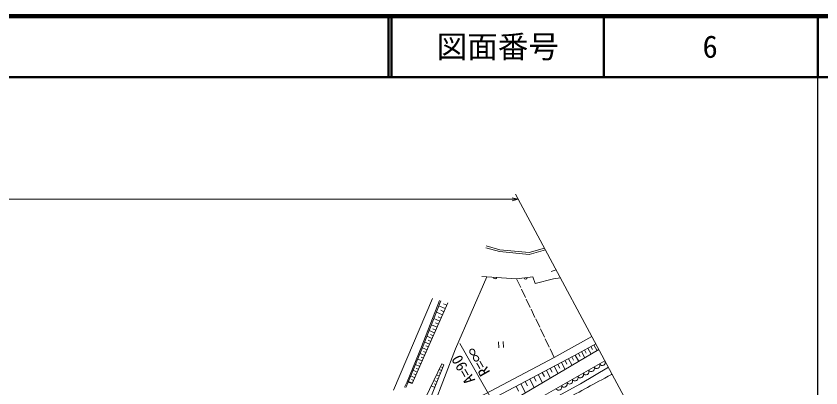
# Model space of a CAD drawing. Units: millimetres, scale not verified. Extents: x 40000 to 680000, y 20000 to 380000.
# Drawn here: x 447795 to 579500, y 319119 to 380000 of the extents above; entities that cross this region are included whole.
import ezdxf
from ezdxf.enums import TextEntityAlignment as Align

# ---------------------------------------------------------------- set-up
doc = ezdxf.new("R2010")
doc.units = ezdxf.units.MM
doc.header["$LTSCALE"] = 1000
for name, color, linetype, lineweight in [('M-BGD', 7, 'Continuous', 13), ('M-STR-HTXT', 7, 'Continuous', 13), ('M-TTL', 2, 'Continuous', 140), ('M-TTL-BAND', 7, 'Continuous', 25), ('M-TTL-LINE', 7, 'Continuous', 50), ('M-TTL-TXT', 7, 'Continuous', 13)]:
    doc.layers.add(name, color=color, linetype=linetype, lineweight=lineweight)
doc.styles.add('ＭＳ ゴシック', font='')
doc.styles.get('ＭＳ ゴシック').set_extended_font_data('MS Gothic')

msp = doc.modelspace()

# ---------------------------------------------------------------- linework, layer by layer
at = {"layer": 'M-BGD'}
for p, q in [((529505, 350869), (551668, 309557)), ((526921, 341447), (524675, 342073)), ((526976, 341743), (524719, 342372)), ((531783, 340988), (526921, 341447)), ((531755, 341292), (526976, 341743)), ((534260, 342005), (531755, 341292)), ((534405, 341734), (531783, 340988)), ((524826, 337312), (519695, 325539)), ((532752, 336210), (532351, 337309)), ((535334, 338183), (536151, 338480)), ((529688, 336986), (530379, 335543)), ((535743, 336965), (532752, 336210)), ((536878, 337125), (535743, 336965)), ((530509, 335273), (531157, 333920)), ((509542, 318747), (515912, 333767)), ((514133, 325820), (517102, 333423)), ((514319, 325745), (517295, 333367)), ((531286, 333650), (531934, 332297)), ((518440, 333037), (512630, 319843)), ((518037, 332121), (516989, 332583)), ((518269, 332649), (517742, 332881)), ((532064, 332026), (532712, 330673)), ((517573, 331067), (516569, 331509)), ((517348, 330557), (516839, 330782)), ((517805, 331594), (517278, 331826)), ((516691, 329065), (515773, 329469)), ((517124, 330048), (516164, 330471)), ((516908, 329556), (516416, 329773)), ((532841, 330403), (533489, 329050)), ((516273, 328114), (515395, 328501)), ((516482, 328589), (516007, 328799)), ((533619, 328779), (534267, 327427)), ((515466, 326282), (514666, 326634)), ((515869, 327197), (515030, 327566)), ((515667, 326739), (515224, 326934)), ((516071, 327656), (515612, 327858)), ((526762, 326689), (526796, 325690)), ((527546, 325715), (527512, 326715)), ((534397, 327156), (535044, 325803)), ((535865, 324091), (542028, 327525)), ((511783, 320128), (514133, 325820)), ((511966, 320048), (514319, 325745)), ((515063, 325366), (514301, 325702)), ((515264, 325824), (514837, 326012)), ((519695, 325539), (515984, 315844)), ((543175, 325387), (517762, 310449)), ((535823, 299372), (520424, 326380)), ((535174, 325533), (535865, 324091)), ((539085, 324360), (542653, 326361)), ((540828, 325337), (541111, 324832)), ((541333, 325621), (541889, 324630)), ((541828, 325898), (542106, 325403)), ((542323, 326176), (542867, 325206)), ((514660, 324451), (513919, 324777)), ((514458, 323994), (514062, 324168)), ((514861, 324909), (514449, 325090)), ((516609, 312552), (539085, 324360)), ((517016, 314183), (535865, 324091)), ((538747, 324182), (539035, 323635)), ((539291, 324475), (539870, 323444)), ((539807, 324765), (540096, 324249)), ((540323, 325054), (540890, 324043)), ((513854, 322621), (513156, 322928)), ((514257, 323536), (513537, 323853)), ((514055, 323078), (513675, 323246)), ((517481, 323043), (513700, 315271)), ((514753, 315352), (517806, 322910)), ((517806, 322910), (517481, 323043)), ((520106, 309872), (544163, 323546)), ((536447, 322974), (536764, 322371)), ((537051, 323291), (537655, 322142)), ((537625, 323593), (537927, 323018)), ((538200, 323895), (538775, 322800)), ((513451, 321706), (512774, 322004)), ((513249, 321248), (512900, 321402)), ((513652, 322163), (513287, 322324)), ((517431, 321983), (517041, 322140)), ((517244, 321519), (517049, 321598)), ((517619, 322446), (517424, 322525)), ((533912, 321642), (534261, 320976)), ((534577, 321991), (535243, 320724)), ((535211, 322324), (535543, 321691)), ((535844, 322657), (536478, 321450)), ((544714, 322518), (540158, 319812)), ((511373, 319258), (511783, 320128)), ((511555, 319174), (511966, 320048)), ((511966, 320048), (511783, 320128)), ((512630, 319843), (511966, 320048)), ((512645, 319875), (512009, 320155)), ((513048, 320790), (512392, 321079)), ((512846, 320333), (512513, 320480)), ((516682, 320128), (516164, 320337)), ((517057, 321055), (516603, 321239)), ((516870, 320592), (516643, 320683)), ((531115, 320173), (531501, 319439)), ((531849, 320558), (532583, 319161)), ((532548, 320925), (532915, 320227)), ((533246, 321292), (533945, 319962)), ((516308, 319201), (515726, 319436)), ((516495, 319665), (516236, 319769)), ((540158, 319812), (520513, 309092)), ((529611, 319383), (530016, 318612)), ((530382, 319787), (531153, 318320))]:
    msp.add_line(p, q, dxfattribs=at)
msp.add_lwpolyline([(523995, 337368), (529688, 336986), (532351, 337309)], dxfattribs=at)
for centre, radius, start, end in [((526190, 337220), 250, 176.15993, 356.15993), ((531171, 337166), 250, 186.92589, 6.92589), ((542820, 322797), 513, 211.02224, 28.20621), ((543711, 323304), 513, 211.02224, 28.20621), ((540147, 321278), 513, 211.02224, 28.20621), ((541038, 321784), 513, 211.02224, 28.20621), ((541929, 322291), 513, 211.02224, 28.20621), ((538365, 320265), 513, 211.02224, 28.20621), ((539256, 320772), 513, 211.02224, 28.20621), ((536583, 319252), 513, 211.02224, 28.20621), ((537474, 319759), 513, 211.02224, 28.20621)]:
    msp.add_arc(centre, radius, start, end, dxfattribs=at)
msp.add_open_spline([(422691, 275791), (425936, 275619), (426777, 275579), (429391, 275389), (431571, 275230), (432782, 274953), (434967, 274931), (437359, 274907), (438720, 274902), (441081, 275285), (443662, 275704), (445008, 276389), (447516, 277131), (450342, 277967), (451941, 278387), (454734, 279328), (457040, 280106), (458269, 280719), (460581, 281479), (462920, 282247), (464235, 282702), (466651, 283176), (468654, 283569), (469848, 283392), (471826, 283896), (472802, 284144), (473359, 284304), (474251, 284773), (475635, 285501), (476255, 286165), (477567, 287017), (479204, 288079), (480101, 288711), (481809, 289654), (482845, 290226), (483477, 290450), (484584, 290868), (487320, 291904), (488980, 292109), (491737, 293088), (494946, 294227), (496587, 295267), (499782, 296445), (502396, 297409), (503963, 297657), (506566, 298652), (508489, 299387), (509562, 299837), (511371, 300820), (513115, 301768), (514007, 302447), (515646, 303567), (517882, 305095), (518997, 306147), (521246, 307658), (524002, 309510), (525571, 310515), (528437, 312193), (531864, 314198), (533880, 315152), (537369, 317048), (540442, 318719), (542152, 319678), (545237, 321326), (545272, 321345), (545284, 321351), (545328, 321375)], degree=3, knots=[0, 0, 0, 0, 1, 1, 1, 2, 2, 2, 3, 3, 3, 4, 4, 4, 5, 5, 5, 6, 6, 6, 7, 7, 7, 8, 8, 8, 9, 9, 9, 10, 10, 10, 11, 11, 11, 12, 12, 12, 13, 13, 13, 14, 14, 14, 15, 15, 15, 16, 16, 16, 17, 17, 17, 18, 18, 18, 19, 19, 19, 20, 20, 20, 21, 21, 21, 22, 22, 22, 22], dxfattribs=at)
at = {"layer": 'M-STR-HTXT'}
for p, q in [((282065, 350000), (529971, 350000)), ((529971, 350000), (528971, 350250)), ((529971, 350000), (528971, 349750))]:
    msp.add_line(p, q, dxfattribs=at)
at = {"layer": 'M-TTL'}
msp.add_line((680000, 380000), (40000, 380000), dxfattribs=at)
at = {"layer": 'M-TTL-BAND'}
msp.add_line((579000, 20000), (579000, 370000), dxfattribs=at)
at = {"layer": 'M-TTL-LINE'}
for p, q in [((508747, 380000), (508747, 370000)), ((509247, 380000), (509247, 370000)), ((543997, 380000), (543997, 370000)), ((579000, 380000), (579000, 370000)), ((40000, 370000), (680000, 370000))]:
    msp.add_line(p, q, dxfattribs=at)

# ---------------------------------------------------------------- texts
at = {"layer": 'M-BGD', "style": 'ＭＳ ゴシック'}
msp.add_text('R=∞', height=1833, rotation=119.69, dxfattribs=at).set_placement((523839, 320795), align=Align.TOP_LEFT)
msp.add_text('A=90', height=1833, rotation=119.69, dxfattribs=at).set_placement((523451, 320668), align=Align.BOTTOM_LEFT)
at = {"layer": 'M-TTL-TXT', "style": 'ＭＳ ゴシック'}
for s, p in [('図面番号', (526622, 375000)), ('6', (561372, 375000))]:
    msp.add_text(s, height=3666, dxfattribs=at).set_placement(p, align=Align.MIDDLE_CENTER)

doc.saveas('drawing.dxf')
